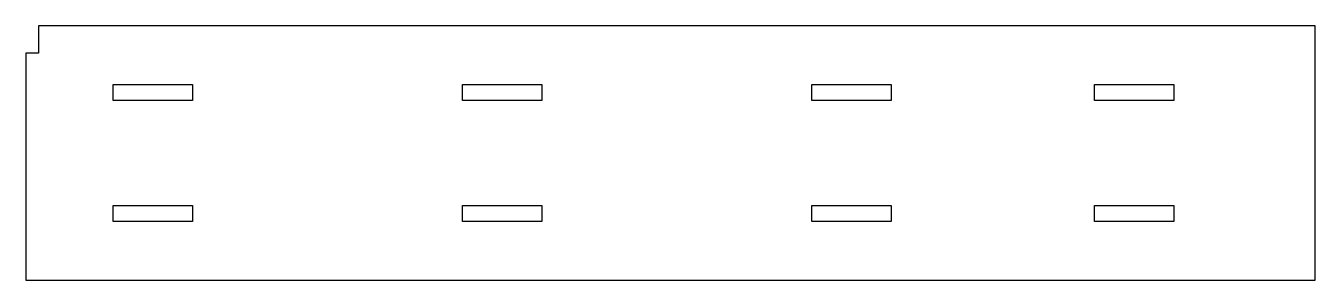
# Model space of a CAD drawing. Header units: metres. Extents: x 0 to 406, y 0 to 80.
import ezdxf

# ---------------------------------------------------------------- set-up
doc = ezdxf.new("R2010")
doc.units = ezdxf.units.M

msp = doc.modelspace()

# ---------------------------------------------------------------- linework, layer by layer
for p, q in [((406, 80), (4, 80)), ((4, 80), (4, 71.35)), ((406, 0), (406, 80)), ((4, 71.35), (0, 71.35)), ((0, 71.35), (0, 0)), ((27.5, 56.5), (27.5, 61.5)), ((27.5, 61.5), (52.5, 61.5)), ((52.5, 61.5), (52.5, 56.5)), ((137.5, 56.5), (137.5, 61.5)), ((137.5, 61.5), (162.5, 61.5)), ((162.5, 61.5), (162.5, 56.5)), ((247.5, 56.5), (247.5, 61.5)), ((247.5, 61.5), (272.5, 61.5)), ((272.5, 61.5), (272.5, 56.5)), ((336.5, 56.5), (336.5, 61.5)), ((336.5, 61.5), (361.5, 61.5)), ((361.5, 61.5), (361.5, 56.5)), ((52.5, 56.5), (27.5, 56.5)), ((162.5, 56.5), (137.5, 56.5)), ((272.5, 56.5), (247.5, 56.5)), ((361.5, 56.5), (336.5, 56.5)), ((27.5, 18.5), (27.5, 23.5)), ((27.5, 23.5), (52.5, 23.5)), ((52.5, 23.5), (52.5, 18.5)), ((137.5, 18.5), (137.5, 23.5)), ((137.5, 23.5), (162.5, 23.5)), ((162.5, 23.5), (162.5, 18.5)), ((247.5, 18.5), (247.5, 23.5)), ((247.5, 23.5), (272.5, 23.5)), ((272.5, 23.5), (272.5, 18.5)), ((336.5, 18.5), (336.5, 23.5)), ((336.5, 23.5), (361.5, 23.5)), ((361.5, 23.5), (361.5, 18.5)), ((52.5, 18.5), (27.5, 18.5)), ((162.5, 18.5), (137.5, 18.5)), ((272.5, 18.5), (247.5, 18.5)), ((361.5, 18.5), (336.5, 18.5)), ((0, 0), (406, 0))]:
    msp.add_line(p, q)

doc.saveas('drawing.dxf')
